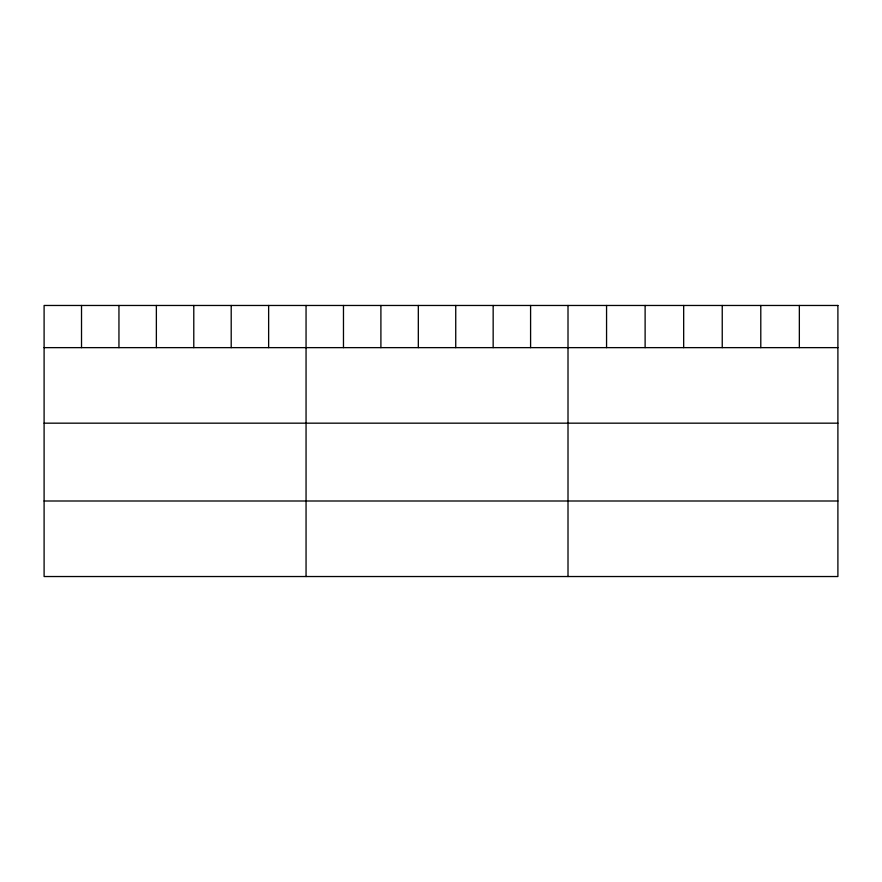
<?xml version="1.0" encoding="UTF-8"?>
<svg xmlns="http://www.w3.org/2000/svg" width="882" height="882" viewBox="0 0 882 882"><rect width="100%" height="100%" fill="white"/><g stroke="black" fill="none" stroke-linecap="round" stroke-linejoin="round"><path stroke-width="1.32" d="M44.1 347.64L837.9 347.64M44.1 423.173L837.9 423.173M44.1 500.998L837.9 500.998M799.346 305.47L799.346 347.64M760.791 305.47L760.791 347.64M722.237 305.47L722.237 347.64M683.671 305.47L683.671 347.64M645.117 305.47L645.117 347.64M606.562 305.47L606.562 347.64M568.008 305.47L568.008 576.53M530.589 305.47L530.589 347.64M493.159 305.47L493.159 347.64M455.74 305.47L455.74 347.64M418.322 305.47L418.322 347.64M380.903 305.47L380.903 347.64M343.473 305.47L343.473 347.64M306.054 305.47L306.054 576.53M268.635 305.47L268.635 347.64M231.205 305.47L231.205 347.64M193.786 305.47L193.786 347.64M156.368 305.47L156.368 347.64M118.949 305.47L118.949 347.64M81.519 305.47L81.519 347.64M837.9 305.47L44.1 305.47L44.1 576.53L837.9 576.53L837.9 305.47"/></g></svg>
